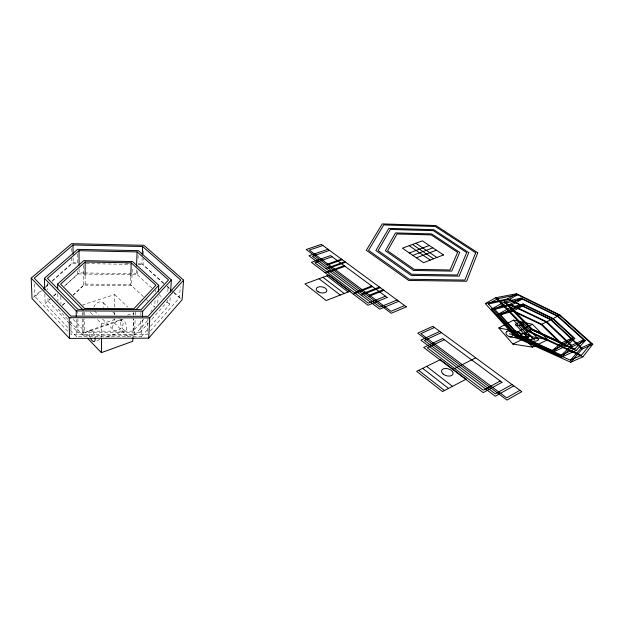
<?xml version="1.0" encoding="UTF-8"?>
<svg xmlns="http://www.w3.org/2000/svg" width="624" height="624" viewBox="0 0 624 624"><rect width="100%" height="100%" fill="white"/><g stroke="black" fill="none" stroke-linecap="round" stroke-linejoin="round"><path stroke-width="0.47" stroke-dasharray="3.12 2.34" d="M143.871 319.184L133.052 331.141L84.607 331.188L84.614 318.864M84.614 315.073L84.622 312.226M73.063 295.378L85.114 284.06L85.121 276.393M101.587 337.327L101.774 323.918L97.048 319.145M128.099 336.632L114.067 322.694L114.161 318.809M114.254 314.933L114.325 312.023M114.434 307.172L114.738 294.567L82.859 304.832L84.88 306.875M143.465 296.673L130.455 284.591L130.72 277.025M132.257 269.256L131.656 285.652L83.725 285.098L73.343 294.848M133.052 331.141L133.528 318.981M133.676 315.237L133.786 312.437M132.959 336.562L133.661 318.63M133.809 314.863L133.887 312.975L127.46 315.159M151.772 287.976L136.219 273.718L136.406 268.975M69.943 321.493L83.086 335.221L134.511 335.111L135.166 318.825M135.322 314.995L135.517 310.206M137.553 270.949L137.397 274.81L77.75 273.952L64.288 286.213M138.068 258.383L138.185 255.481M163.574 283.444L141.882 263.929L142.132 258.125M164.026 283.444L143.044 264.576L143.302 258.796M143.52 253.976L143.738 249.155M69.966 324.098L77.93 332.436L140.057 332.358L140.65 319.114M140.821 315.331L141.079 309.66M70.403 330.229L76.378 336.531L141.531 336.375L142.334 318.942M148.052 317.296L147.178 334.604L71.042 334.745L70.863 317.031M155.064 300.542L154.69 307.226L151.102 303.802M155.532 291.946L155.641 290.035M157.724 303.085L158.106 296.525M167.232 300.089L167.107 302.008L149.074 322.241M167.794 291.455L168.168 285.691M150.509 326.212L169.736 304.434L170.305 295.971M150.345 330.993L179.478 297.757L180.305 286.603M141.531 336.375L147.943 329.113M140.057 332.358L148.434 322.967M134.511 335.111L148.465 319.543M150.875 311.446L152.147 310.042M62.26 305.245L65.723 301.993M62.423 305.37L65.255 302.702M67.743 327.428L45.154 303.638L50.115 299.122M53.656 295.893L56.495 293.311M69.295 323.404L48.064 301.174L50.177 299.239M53.703 296.026L56.527 293.452M64.295 286.377L79.115 272.875L83.951 272.945M67.704 331.211L34.952 296.564L41.441 290.815M45.763 286.985L48.649 284.435M52.252 281.245L73.156 262.727L77.992 262.813M33.47 297.274L41.426 290.23M45.77 286.393L48.664 283.834M52.276 280.628L71.807 263.351L77.587 263.453M96.938 340.532L100.526 339.269M106.805 337.061L125.658 330.424M90.145 330.19L121.68 319.387M82.867 319.114L82.883 333.388L114.067 322.694M101.774 323.918L116.454 318.911M85.114 284.06L130.455 284.591M84.919 272.961L136.219 273.718M86.252 263.601L130.533 264.365M138.232 264.498L143.044 264.576M125.424 263.64L130.26 263.726M138.005 263.858L141.882 263.929M166.92 286.049L169.088 287.999M174.151 292.555L180.664 298.412M167.185 286.697L169.354 288.647M173.698 292.555L179.478 297.757M158.956 294.559L163.27 298.514M166.865 301.805L169.736 304.434M146.383 299.465L147.763 300.76M114.738 294.567L127.733 307.055M103.35 302.788L108.1 307.453M112.85 312.125L115.565 314.792M119.636 318.794L122.351 321.461A6.154 4.118 -42.5 0 1 117.944 330.33A6.154 4.118 -42.5 0 1 113.131 325.065A6.154 4.118 -42.5 0 1 122.351 321.461M94.442 310.908L98.483 314.956M102.523 319.012L113.295 329.807M90.285 312.328L92.992 315.058M73.141 319.293L84.607 331.188M82.883 333.388L86.182 336.827M58.11 309.145L69.28 320.806M34.476 283.982L34.952 296.564M44.858 293.896L45.154 303.638M47.557 283.101L47.744 289.754M47.978 298.319L48.064 301.174M57.79 293.74L57.954 301.439M60.817 296.369L60.949 303.88M71.674 248.36L71.713 253.04M71.76 257.728L71.807 263.351M73.117 258.063L73.156 262.727M76.276 319.433L76.378 336.531M79.1 269.022L79.115 272.875M77.657 254.101L77.704 264.498M77.735 271.112L77.75 273.952M77.821 310.307L77.844 315.12M77.86 318.965L77.93 332.436M83.725 265.364L83.725 285.098M83.07 311.899L83.07 314.816M83.078 318.7L83.086 335.221M82.867 312.452L82.867 315.307M89.872 336.944A6.014 2.449 69.8 0 1 90.41 330.166A6.014 2.449 69.8 0 1 94.981 337.124M93.811 307.195A6.029 4.173 -41.8 0 1 100.877 301.759A6.029 4.173 -41.8 0 1 103.545 307.499M120.432 322.6A5.873 2.558 69.9 0 0 125.401 330.502A5.873 2.558 69.9 0 0 124.823 321.727A5.873 2.558 69.9 0 0 120.432 322.6"/><path stroke-width="0.94" d="M85.121 275.434L85.137 262.01L131.227 262.829L155.906 285.262L133.934 308.693L84.622 308.435L60.598 284.154L85.137 262.01M132.92 337.506L132.772 341.273L101.369 352.654L101.572 338.286M130.759 276.073L131.227 262.829M136.523 266.128L137.085 251.901L79.03 250.708L47.424 278.343L77.813 309.348L141.079 309.66L168.542 279.934L137.085 251.901M142.256 255.224L142.639 246.519L73.008 244.982L34.258 278.171L70.847 316.095L148.106 316.337L180.788 280.098L142.639 246.519M142.42 317L142.685 311.189L171.374 279.973L138.38 250.653L77.633 249.374L44.39 278.304L44.741 289.996M148.691 338.169L149.744 317.897L183.604 280.129L143.91 245.294L71.627 243.672L31.2 278.132L32.027 298.553L69.459 338.387L148.691 338.169L182.114 299.707L183.604 280.129M158.371 291.845L158.746 285.293L132.545 261.542L83.725 260.66L57.595 284.115L57.697 288.928M170.555 292.204L171.374 279.973M582.917 356.811L592.8 344.206L560.017 315.019L516.641 293.756L495.604 297.742L485.339 303.631L515.845 337.451L570.687 362.24L582.917 356.811L527.842 331.36L495.604 297.742M581.35 355.321L591.084 343.387L559.549 315.26L517.678 294.739L497.64 298.709L488.381 304.005L517.92 336.398L570.398 360.212L581.35 355.321L528.676 330.938L497.64 298.709M570.687 362.24L582.161 349.034L592.8 344.206M570.398 360.212L581.498 347.755L591.084 343.387M576.233 350.446L585.32 340.634L557.981 316.056L521.188 298.085L504.371 301.93L491.533 309.145L516.766 336.983L561.405 357.201L576.233 350.446L531.352 329.573L504.371 301.93M136.18 309.496L158.746 285.293M574.727 349.019L583.58 339.799L557.497 316.298L522.265 299.099L506.376 302.89L494.793 309.371L519.051 335.821L561.444 355.095L574.727 349.019L532.139 329.176L515.845 337.451M561.405 357.201L572.091 346.749L585.32 340.634M561.444 355.095L571.662 345.329L583.58 339.799M566.576 345.829L574.798 338.395L553.176 318.497L523.232 303.997L510.136 307.64L497.344 314.683L517.343 336.695L552.248 352.513L566.576 345.829L531.492 329.503L510.136 307.64M43.602 288.904L45.045 287.625M565.149 344.448L573.035 337.553L552.661 318.755L524.324 305.05L512.109 308.584L500.565 314.909L519.558 335.564L552.302 350.47L565.149 344.448L532.249 329.121L506.376 302.89M552.248 352.513L561.686 344.565L574.798 338.395M552.302 350.47L561.226 343.138L573.035 337.553M507.039 331.204L506.002 332.615A7.02 3.83 18.3 0 0 506.103 333.793L507.164 335.439L508.966 336.578A2.621 1.435 18.2 0 0 509.808 336.804L529.253 340.181A3.12 1.693 18.9 0 0 531.211 339.963M531.235 339.971L532.241 338.614A6.388 3.463 18.7 0 0 532.093 337.475L531.235 336.157A4.555 2.465 18.8 0 0 530.837 335.774L529.433 334.924A2.746 1.482 18.8 0 0 528.434 334.62L509.137 330.977C511.516 331.258 514.371 334.519 511.969 336.492A3.167 1.732 18.2 0 1 509.816 336.835M519.917 390.328L506.633 397.862L420.88 333.661L434.421 327.475M485.339 303.631L507.491 298.919L516.641 293.756M488.381 304.005L509.395 299.403L517.678 294.739M513.841 385.866L495.269 396.248L420.88 340.158L439.772 331.406M512.031 384.532L495.339 393.822L424.421 340.486L441.386 332.592M491.533 309.145L509.535 304.551L521.188 298.085M494.793 309.371L511.703 304.941L522.265 299.099M497.344 314.683L511.399 310.463L523.232 303.997M500.206 381.007L483.327 390.218L427.253 347.802L444.335 339.706M500.565 314.909L513.607 310.885L524.324 305.05M498.787 327.951L513.513 320.12L532.467 324.301L547.81 339.69L532.467 347.123L512.889 344.081L498.787 327.951L518.146 331.664L532.467 347.123M518.146 331.664L532.467 324.301M452.728 369.509L475.714 357.833M511.399 310.463L541.203 324.574L560.017 315.019M512.889 344.081L528.7 336.157L547.81 339.69M404.602 305.557L391.006 311.298L309.27 250.115L322.912 245.497M397.043 299.996L379.985 307.07L312.437 256.269L329.542 250.372M398.783 301.275L379.79 309.176L308.966 255.77L328.006 249.241M385.46 296.189L368.254 303.178L314.886 262.813L332.124 256.76M369.447 295.16L383.066 289.723M368.761 296.408L383.908 290.347M362.326 293.787L379.408 287.032M361.234 295.183L380.25 287.656M354.432 292.718L371.654 285.979M353.324 294.115L372.489 286.595M416.387 257.806L436.371 250.193M412.862 255.38L432.853 247.837M409.352 252.962L429.351 245.489M325.01 272.649L344.198 265.684M327.756 272.548L344.994 266.276M325.853 268.499L344.893 261.659M328.575 268.406L345.68 262.236M328.614 264.592L342.256 259.724M326.29 264.553L341.476 259.139M31.2 278.132L69.217 317.678L149.744 317.897M44.39 278.304L76.222 310.892L142.685 311.189M509.41 333.863L528.785 337.381M513.607 310.885L541.819 324.262L561.226 343.138M511.703 304.941L546.796 321.734L571.662 345.329M509.535 304.551L546.156 322.054L572.091 346.749M509.395 299.403L551.132 319.535L581.498 347.755M507.491 298.919L550.711 319.745L582.161 349.034M415.826 243.251L436.901 257.501M412.503 244.475L433.586 258.788M409.157 245.7L430.248 260.091M326.906 275.847L348.137 291.985M322.982 277.29L344.214 293.506M319.028 278.741L340.252 295.043M426.66 366.389L452.494 386.334M422.674 368.347L448.523 388.417M418.657 370.321L444.522 390.515M170.804 289.949L172.247 291.252M541.203 324.574L561.686 344.565M57.595 284.115L83.07 309.956M523.349 323.513L538.582 339.238L538.348 340.096L536.562 340.907A12.511 6.739 18.7 0 1 534.971 341.219L531.952 341.203A3.19 1.732 19 0 1 531.625 341.141L530.735 340.782A0.842 0.46 19 0 1 530.564 340.642L515.65 324.761L515.806 323.887L517.491 323.084A10.507 5.639 18.5 0 1 519.035 322.795L522.007 322.912A2.652 1.42 18.3 0 1 522.522 323.045L523.037 323.279A1.084 0.577 18.3 0 1 523.349 323.513L523.271 324.472L521.594 325.283A10.358 5.515 17.9 0 1 520.073 325.556L517.124 325.463A2.878 1.537 18.1 0 1 516.688 325.354L516.04 325.088A1.084 0.577 18.1 0 1 515.72 324.839M87.5 338.208L101.369 352.654M519.558 324.191L534.565 339.916M513.513 320.12L528.7 336.157M530.564 340.642L530.735 339.729L532.529 338.902A12.745 6.926 19.4 0 1 534.152 338.59L537.194 338.621A3.05 1.646 19.2 0 1 537.514 338.692L538.294 338.988A0.866 0.468 19.2 0 1 538.52 339.167M69.217 317.678L69.459 338.387M73.008 244.982L73.086 254.319M76.222 310.892L76.253 316.586M79.03 250.708L79.084 265.161M95.074 337.67A6.014 2.449 69.8 0 1 93.896 341.57A6.014 2.449 69.8 0 1 90.363 338.068M507.07 331.227A3.097 1.685 18.1 0 1 509.129 330.946M529.253 340.181A2.746 1.49 18.9 0 1 528.216 339.877L525.517 337.28A6.396 3.455 18.9 0 1 525.385 336.164L526.375 334.831A3.112 1.685 18.8 0 1 528.434 334.597M477.766 252.798L466.658 281.245L408.673 280.441L366.311 250.294L382.216 223.907L435.833 225.529L477.766 252.798M475.691 252.751L464.919 280.059L409.25 279.271L368.527 250.349L383.729 224.936L435.365 226.481L475.691 252.751M468.757 252.595L459.155 276.151L411.161 275.41L375.882 250.513L388.807 228.384L433.774 229.687L468.757 252.595M466.666 252.548L457.431 274.981L411.731 274.264L378.082 250.559L390.343 229.429L433.298 230.662L466.666 252.548M459.693 252.392L451.737 271.112L413.603 270.473L385.398 250.723L395.483 232.916L431.683 233.922L459.693 252.392M457.595 252.346L450.037 269.966L414.164 269.342L387.59 250.778L397.036 233.969L431.192 234.905L457.595 252.346M521.75 391.677L506.977 400.093L417.752 333.161L432.83 326.305L521.75 391.677M502 382.333L483.218 392.629L423.68 347.474L442.705 338.504L502 382.333M466.136 379.181L442.51 391.576L416.637 371.319L440.365 359.65L466.136 379.181M406.357 306.844L391.24 313.271L306.22 249.491L321.391 244.382L406.357 306.844M387.176 297.453L368.027 305.269L311.384 262.314L330.564 255.606L387.176 297.453M350.095 291.221L326.18 300.511L304.957 283.897L328.864 275.129L350.095 291.221M443.469 254.951L423.509 262.704L402.394 248.18L422.417 240.841L443.469 254.951M318.139 291.79A5.421 3.034 10.4 0 0 326.828 291.002A5.421 3.034 10.4 0 0 319.644 286.736A5.421 3.034 10.4 0 0 318.139 291.79M443.227 374.127A5.967 3.572 17 0 0 452.915 374.275A5.967 3.572 17 0 0 445.754 368.449A5.967 3.572 17 0 0 443.227 374.127"/></g></svg>
